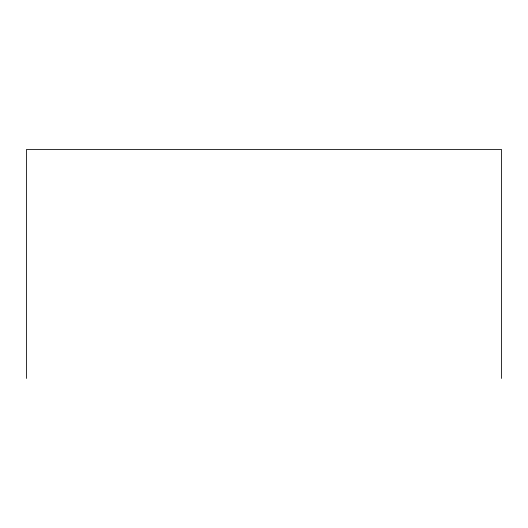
<?xml version="1.0" encoding="UTF-8"?>
<svg xmlns="http://www.w3.org/2000/svg" width="528" height="528" viewBox="0 0 528 528"><rect width="100%" height="100%" fill="white"/><g stroke="black" fill="none" stroke-linecap="round" stroke-linejoin="round"><path stroke-width="0.79" d="M501.6 378.437L501.6 149.563L26.4 149.563L26.4 378.437"/></g></svg>
